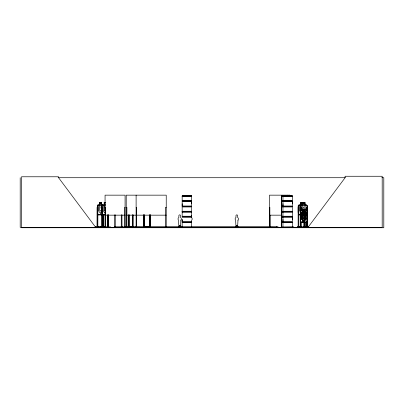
<?xml version="1.0" encoding="UTF-8"?>
<svg xmlns="http://www.w3.org/2000/svg" width="404" height="404" viewBox="0 0 404 404"><rect width="100%" height="100%" fill="white"/><g stroke="black" fill="none" stroke-linecap="round" stroke-linejoin="round"><path stroke-width="0.61" d="M182.179 221.761L182.179 219.463L182.169 221.761L191.531 221.761M182.169 206.025L182.169 201.429L191.531 201.429L191.521 206.025L182.169 206.025L182.179 203.727M191.521 203.727L191.521 201.429M281.593 221.761L281.593 217.165L292.319 217.165L292.309 221.761L281.583 221.761L281.583 217.165M281.593 206.025L281.593 201.429L292.319 201.429L292.309 206.025L281.583 206.025L281.583 201.429M282.972 219.463L282.972 221.761L282.962 217.165M282.972 203.727L282.972 206.025L282.962 201.429M292.309 219.463L292.309 217.165M292.309 203.727L292.309 201.429M125.139 226.907L122.665 226.917L122.665 227.321L140.001 227.255M191.365 226.568L191.708 220.135A1.666 1.666 0 0 0 191.365 217.509L191.365 215.711A0.833 0.833 0 0 0 191.254 215.292M100.51 204.308L100.49 204.56M301.798 204.429L301.763 204.56M302.222 203.459L302.278 203.197M302.207 203.449L302.253 203.197M105.045 226.907L105.02 227.22M266.135 227.321L272.786 227.255M297.071 227.321L308.979 227.321M297.263 226.942L300.288 226.907M105.197 203.394L105.207 203.363M105.197 207.873L105.207 207.843M236.941 225.861L236.663 225.755M100.434 203.449L100.52 203.197M100.434 207.934L100.52 207.676M179.563 225.664C179.942 225.972 179.406 225.619 179.815 225.664M303.727 203.459L303.818 203.187L303.919 203.454M303.727 207.939L303.818 207.666L303.919 207.934M300.308 211.605L301.142 209.161M300.414 211.62L301.197 209.242L306.586 209.242M303.687 210.979L303.712 210.812M303.687 215.463L303.712 215.292M307.287 212.408L306.51 214.787L301.121 214.787L300.364 212.418L301.061 214.867L306.591 214.867M306.565 214.867L307.394 212.423L307.07 213.403M306.434 222.407L307.237 220.023L307.237 213.458M306.49 222.488L307.313 220.039M303.697 203.449L303.783 203.197M303.697 207.934L303.783 207.676M94.975 227.321L98.854 227.22L98.884 226.907L98.899 227.321M95.283 227.255L95.329 226.907L98.899 226.907M99.687 227.321L105.873 227.321M100.005 227.22L100.04 226.907L100.056 227.321M103.55 227.255L103.596 226.907L103.611 227.321M141.653 227.321L145.036 227.255M298.773 227.27L298.743 226.594M182.169 211.383L182.169 206.949L191.531 206.949L191.531 211.383L182.083 211.509L191.541 211.625M114.074 227.321L114.388 227.27M300.329 227.321L300.339 205.823L300.783 204.939L302.707 204.939L302.707 202.48M300.854 204.939L300.419 205.853L301.147 205.025M300.874 205.025L300.339 205.823L300.379 220.023L301.081 222.407M303.752 204.56L303.773 204.308M102.136 211.423L101.591 212.408L99.571 212.408L98.485 210.439L98.485 205.843L99.571 205.025L99.571 202.561L101.591 202.561L101.555 205.025L102.313 205.57M308.02 227.321L345.107 177.72L345.107 176.26L382.189 176.26L382.189 227.321L20.2 227.321L20.2 177.72M98.02 204.939L97.364 205.853L97.293 212.418L97.96 214.867L105.5 214.867M97.404 205.853L98.051 205.025L105.293 205.025M102.111 205.853L102.762 205.025M306.515 222.488L300.995 222.488L300.278 220.039L300.278 213.438L301.02 212.56L302.641 212.56L302.611 210.095L304.975 210.095M300.303 213.438L301.046 212.56M300.339 205.823L301.111 204.939M306.56 219.003L307.287 218.175M307.368 218.211L306.596 219.089L305 219.089L305.025 221.549L302.657 221.549L302.677 219.089L301.137 219.089M105.247 211.353L105.202 211.62M191.966 227.311L191.597 227.311M238.234 227.311L237.865 227.311M281.583 211.383L281.583 206.949L292.319 206.949L292.319 211.383L281.492 211.484L292.329 211.575M281.583 227.295L292.329 227.119L292.319 222.685L281.583 222.685L281.583 227.119M302.758 205.025L301.586 205.843L301.586 210.439L302.758 212.408L304.944 212.408L306.116 210.439L306.116 205.843L304.944 205.025L304.944 202.561L300.733 202.561L300.733 205.025L299.5 205.843L299.5 210.439L300.424 211.918M303.778 212.145L303.768 211.928M299.036 227.27L299.122 226.907L299.137 227.321M301.076 227.27L301.046 221.695M100.576 213.524L100.581 213.241L100.48 213.509M303.773 221.109L303.707 220.887M303.848 213.524L303.853 213.241L303.742 213.509M58.115 177.72L345.299 177.72M381.906 177.72L383.8 177.72L383.8 227.74L21.503 227.74L21.503 176.78L58.59 176.78L58.59 177.72L95.672 227.321M182.164 196.051L191.541 196.051L191.521 200.505L182.169 200.505L182.169 196.076L191.541 196.061M281.573 196.051L292.329 196.051L292.309 200.505L281.583 200.505L281.583 196.076L292.329 196.061M182.179 196.344L191.521 196.344M292.309 196.344L281.593 196.344L281.593 200.505M182.108 200.823L191.597 200.823M281.517 200.823L292.385 200.823M182.108 201.111L191.597 201.111M281.517 201.111L292.385 201.111M105.293 202.48L104.166 202.48L104.242 205.025M104.242 202.561L105.293 202.561M302.677 202.97L301.142 202.97L301.142 203.793L302.677 203.793M302.248 204.308L302.237 204.56M99.5 204.939L97.98 204.939L97.293 205.823L97.404 212.408M101.626 204.939L104.207 204.939M105.293 205.843L104.277 205.843L104.277 210.439L105.293 210.439M182.108 206.348L191.597 206.348M281.517 206.348L292.385 206.348M182.108 206.631L191.597 206.631M281.517 206.631L292.385 206.631M105.07 207.313L105.409 207.313L105.373 227.321M125.078 207.313L124.74 207.313L124.78 227.321M126.215 207.313L126.891 207.313L126.886 226.594M136.118 207.313L136.385 207.313M166.231 207.313L165.549 207.313L165.549 226.594M269.508 207.313L269.852 207.313L269.852 226.594M300.324 207.313L301.046 207.313M307.394 207.313L306.671 207.313L306.671 212.943M301.116 209.161L306.641 209.161M302.692 210.176L304.899 210.176L304.899 212.64L306.04 213.458L306.04 218.054L304.874 220.023L302.692 220.023L301.52 218.054L301.52 213.458L302.692 212.64L302.641 210.095M302.758 210.439L304.944 210.439M182.179 211.262L191.521 211.262M292.309 211.262L281.593 211.262L281.593 206.949M182.169 211.63L191.531 211.63M281.583 211.63L292.319 211.63M182.164 211.787L191.541 211.787L191.521 216.241L182.169 216.241L182.169 211.812L191.541 211.797M281.573 211.787L292.329 211.787L292.309 216.241L281.583 216.241L281.583 211.812L292.329 211.797M182.179 212.08L191.521 212.08M292.309 212.08L281.593 212.08L281.593 216.241M97.293 212.418L98 214.867M105.293 212.408L104.277 212.408L103.197 210.439L103.197 205.843L104.277 205.025L104.277 202.561M306.464 212.56L307.287 213.428L306.49 212.56L304.949 212.56L304.944 205.843L302.758 205.843L302.717 212.64M301.056 212.64L306.459 212.64M98.015 214.787L105.257 214.787M300.268 214.787L299.011 214.787L298.268 212.408L298.268 205.853L299.011 205.025L306.535 205.025L307.313 205.843L307.333 227.321M300.101 214.867L298.95 214.867L298.187 212.418L298.187 205.823L298.97 204.939L300.647 204.939L300.647 202.48L305.05 202.48L305.025 204.939L306.565 204.939L307.394 205.808L307.388 227.321M105.07 215.165L125.078 215.165M126.215 215.165L166.231 215.165M269.508 215.165L282.017 215.165M182.108 216.559L191.597 216.559M281.517 216.559L292.385 216.559M182.108 216.847L191.597 216.847M281.517 216.847L292.385 216.847M182.169 217.165L191.531 217.165M300.334 218.221L301.162 219.089M306.586 219.003L301.172 219.003L300.389 218.185M300.278 220.039L301.025 222.488M304.944 221.468L302.732 221.468L302.758 219.003L301.586 218.185L301.586 213.59L302.758 211.62L304.944 211.62L306.116 213.59L306.116 218.185L304.944 219.003L304.919 221.468M182.108 222.084L191.597 222.084M281.517 222.084L292.385 222.084M182.108 222.367L191.597 222.367M281.517 222.367L292.385 222.367M301.056 222.407L306.459 222.407M191.531 222.685L182.169 222.685L182.169 227.119M178.442 226.235L178.634 226.927M180.942 226.235L180.75 226.927M191.784 226.235L191.587 226.927M235.547 226.235L235.744 226.927M238.052 226.235L237.855 226.927M103.793 226.594L102.934 226.801M105.03 226.594L105.449 226.594L105.449 227.321M125.119 226.594L124.7 226.594L124.705 227.321M126.134 226.594L126.967 226.801M128.603 226.594L129.341 226.594M133.244 226.594L132.527 226.801M136.037 226.594L136.461 226.594M143.511 226.594L144.379 226.801M150.47 226.594L149.601 226.801M166.307 226.594L165.473 226.801M269.448 226.594L270.14 226.594M303.818 226.594L304.52 226.594M305.57 226.594L304.737 226.801M306.596 226.594L307.469 226.594L307.469 227.321M97.793 226.801L107.767 226.801M115.347 226.801L121.185 226.801M136.385 226.801L136.113 226.801L136.118 195.157M298.899 226.801L306.676 226.801M100.005 226.942L103.611 226.907M108.439 226.907L110.262 226.942L110.307 227.27M122.038 226.917L122.149 227.27M292.435 226.907L293.688 226.942L293.683 227.321M306.277 227.321L306.277 226.907L308.631 226.942M292.309 226.998L281.593 226.998L281.593 222.685M106.752 227.27L110.585 227.321M122.463 227.321L122.109 227.255M148.98 227.27L152.328 227.321M166.387 227.27L166.746 227.321M283.578 227.27L293.713 227.28M303.889 211.403L303.773 211.63L303.899 211.373M100.626 211.373L100.616 211.403M306.641 227.27L306.747 222.321M110.262 226.942L110.216 227.321M307.646 227.27L307.616 226.917L307.596 227.321M306.616 209.161L307.368 211.61M306.56 209.242L307.287 211.62M300.445 212.408L300.793 213.6M102.076 212.408L102.707 214.867M102.672 214.867L102 212.418L102.04 205.823L102.692 204.939L102.076 205.853L102.111 212.408M292.935 226.942L292.91 227.321M307.217 226.594L307.227 227.321M306.838 226.594L306.838 227.321M306.671 221.069L306.671 227.321M305.49 222.321L305.49 226.7M304.813 222.321L304.813 226.7M304.454 222.321L304.454 226.7M304.232 222.321L304.232 226.7M303.884 222.321L303.843 226.801M302.758 202.561L302.783 205.025M301.909 202.97L301.909 203.793M301.727 202.48L301.768 205.025M301.657 202.48L301.697 205.025M301.121 226.801L300.248 226.594L300.248 227.321M300.965 207.313L300.965 212.943M300.965 221.695L300.965 227.321M300.879 226.594L300.869 227.321M300.374 226.594L300.384 227.321M298.899 227.321L298.899 226.594L298.066 226.594L298.066 227.321M298.819 227.321L298.819 207.313L298.142 207.313L298.142 227.321M298.223 226.594L298.223 227.321M297.288 226.907L297.288 227.321M289.809 196.41L289.809 195.157L269.508 195.157L269.508 226.594M289.522 195.157L289.522 196.41M287.224 195.157L287.224 196.41M282.962 196.076L282.972 200.505M282.962 206.949L282.962 211.383M282.962 211.812L282.972 216.241M282.972 222.685L282.962 227.119M277.982 227.321L277.982 226.7L125.2 226.7L125.2 227.321M276.523 226.7L276.523 227.321M270.079 215.398L270.119 226.801L269.892 226.594M237.183 226.927L237.183 225.467L236.416 225.467L236.416 226.927M180.073 226.927L180.073 225.467L179.31 225.467L179.31 226.927M166.231 226.594L166.231 195.157L126.215 195.157L126.215 226.594M150.399 214.817L150.399 226.7M150.288 214.817L150.288 226.7M149.778 214.817L149.707 226.801L144.273 226.801L144.309 214.817M149.672 214.817L149.672 226.7M144.203 214.817L144.203 226.7M143.693 214.817L143.693 226.7M143.582 214.817L143.582 226.7M136.38 207.313L136.375 226.801M133.179 214.817L133.179 226.7M132.785 214.817L132.739 226.801L129.113 226.594M132.573 214.817L132.573 226.7M129.28 214.817L129.325 226.801M128.881 214.817L128.881 226.7M128.669 214.817L128.669 226.7M125.078 227.321L125.078 195.157L105.07 195.157L105.045 227.321M121.942 214.817L121.998 227.321L122.018 226.594L121.185 226.594L121.185 227.321M121.862 226.594L121.862 227.321M121.341 226.594L121.341 227.321M121.266 214.817L121.266 227.321M115.352 227.321L115.347 226.594L114.514 226.594L114.494 227.321M115.271 214.817L115.271 227.321M114.675 226.594L114.675 227.321M114.595 214.817L114.539 227.321M108.499 227.321L108.499 226.594L107.641 226.801M108.429 214.817L108.383 227.321M108.307 214.817L108.307 226.7M107.924 226.594L107.939 227.321M107.833 214.817L107.833 227.321M107.711 214.817L107.767 227.321M105.186 204.293L105.186 204.545M105.192 213.256L105.192 213.509M105.111 226.594L105.111 227.321M104.641 202.97L104.641 203.793M103.722 214.817L103.722 226.7M103.126 214.817L103.126 226.7M103 214.817L103.055 226.801M102.626 227.321L102.626 226.594L101.768 226.594L101.768 227.321M102.505 227.321L102.56 207.313L101.838 207.313L101.894 227.321M102.434 214.817L102.434 227.321M101.965 207.313L101.965 227.321M101.667 204.939L101.667 202.48L99.46 202.48L99.53 205.025M101.626 202.48L101.591 205.025M97.919 227.321L97.919 226.594L97.061 226.594L97.061 227.321M97.793 227.321L97.849 207.313L97.132 207.313L97.162 227.321M97.728 214.817L97.728 227.321M97.622 226.594L97.637 227.321M97.253 207.313L97.182 227.321M95.344 226.907L95.344 227.321M58.59 227.321L58.59 227.74M180.871 220.135L180.527 226.568L178.861 226.568L178.512 220.135A1.666 1.666 0 0 1 178.861 217.509L178.861 215.711A0.833 0.833 0 0 1 179.694 214.877A0.833 0.833 0 0 1 180.527 215.711L180.527 217.509A1.666 1.666 0 0 1 180.871 220.135M237.981 220.135L237.633 226.568L235.966 226.568L235.618 220.135A1.666 1.666 0 0 1 235.966 217.509L235.966 215.711A0.833 0.833 0 0 1 236.8 214.877A0.833 0.833 0 0 1 237.633 215.711L237.633 217.509A1.666 1.666 0 0 1 237.981 220.135M303.677 219.084L303.677 219.084M301.788 212.448L303.338 215.362C300.167 218.69 302.95 219.503 303.848 215.938C304.767 219.518 307.388 218.66 304.308 215.382C307.58 211.893 304.702 211.09 303.808 214.837L302.52 212.464L301.788 212.448M301.773 203.394L301.783 203.363M191.531 195.869L182.169 195.869L191.541 195.889M292.319 195.869L281.583 195.869L292.329 195.889M101.232 202.97L99.929 202.97L99.929 203.793L101.232 203.793L101.232 202.97M304.555 202.97L303.151 202.97L303.151 203.793L304.555 203.793L304.555 202.97M101.591 205.843L99.571 205.843L99.571 210.439L101.591 210.439L101.591 205.843M304.485 210.59L303.081 210.59L303.081 211.408L304.485 211.408L304.485 210.59M304.874 213.458L302.692 213.458L302.692 218.054L304.874 218.054L304.874 213.458M304.944 213.59L302.758 213.59L302.758 218.185L304.944 218.185L304.944 213.59M304.555 220.236L303.146 220.236L303.146 221.059L304.555 221.059L304.555 220.236M102.071 227.321L102.071 226.594L102.05 227.321M97.359 227.321L97.359 226.594L97.339 227.321"/></g></svg>
